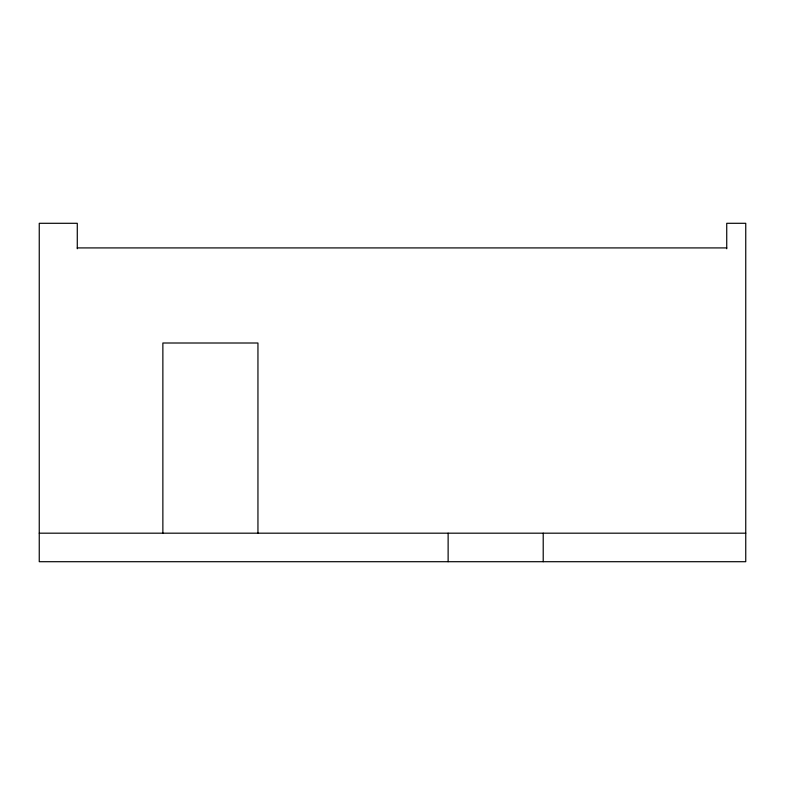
<?xml version="1.0" encoding="UTF-8"?>
<svg xmlns="http://www.w3.org/2000/svg" width="785" height="785" viewBox="0 0 785 785"><rect width="100%" height="100%" fill="white"/><g stroke="black" fill="none" stroke-linecap="round" stroke-linejoin="round"><path stroke-width="1.18" d="M77.283 247.913L726.733 247.913M39.25 533.182L745.75 533.182M726.733 248.757L726.733 223.293L745.75 223.293L745.75 561.707L39.25 561.707L39.25 223.293L77.283 223.293L77.283 248.757M543.21 533.182L543.21 561.707M448.127 533.182L448.127 561.707M257.951 533.182L257.951 343.006L162.868 343.006L162.868 533.182"/></g></svg>
